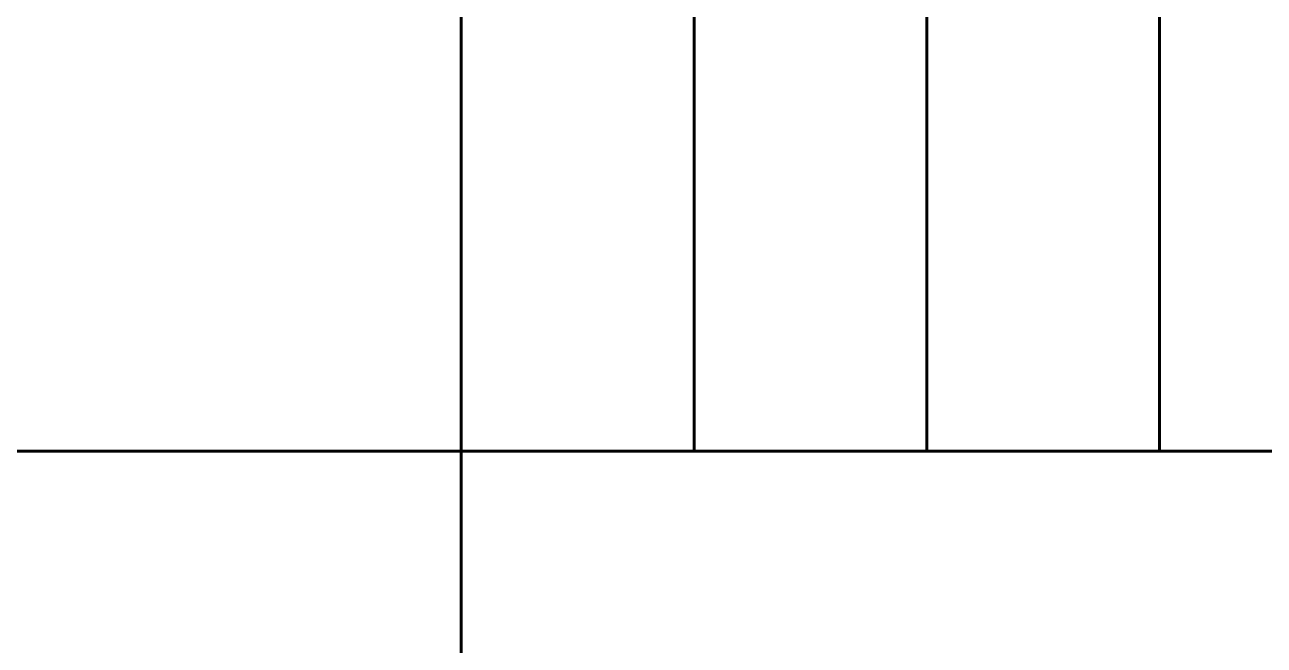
# Model space of a CAD drawing. Extents: x 0 to 297, y 0 to 292.
# Drawn here: x 144.941 to 147.604, y 109.189 to 110.522 of the extents above; entities that cross this region are included whole.
import ezdxf

# ---------------------------------------------------------------- set-up
doc = ezdxf.new("R2010")
doc.units = 0
doc.header["$MEASUREMENT"] = 0
doc.linetypes.add('K5LT_BASIC', pattern=[0])
doc.layers.add('Системный слой', color=7, linetype='Continuous')

# ---------------------------------------------------------------- blocks, each defined once
blk = doc.blocks.new('*U')
at = {"layer": 'Системный слой', "linetype": 'K5LT_BASIC', "lineweight": 60}
for p, q in [((145.8789, 109.606), (145.8789, 113.606)), ((146.3789, 109.606), (146.3789, 113.606)), ((146.3789, 113.606), (146.3789, 109.606)), ((146.8789, 109.606), (146.8789, 113.606)), ((146.8789, 113.606), (146.8789, 109.606)), ((147.3789, 109.606), (147.3789, 113.606)), ((147.3789, 113.606), (147.3789, 109.606)), ((141.8789, 109.606), (145.8789, 109.606)), ((145.8789, 109.606), (145.8789, 109.106)), ((146.3789, 109.606), (145.8789, 109.606)), ((146.8789, 109.606), (146.3789, 109.606)), ((147.3789, 109.606), (146.8789, 109.606)), ((147.8789, 109.606), (147.3789, 109.606))]:
    blk.add_line(p, q, dxfattribs=at)

msp = doc.modelspace()

# ---------------------------------------------------------------- linework, layer by layer
at = {"layer": 'Системный слой', "linetype": 'K5LT_BASIC', "lineweight": 60}
for p, q in [((145.8789, 109.606), (145.8789, 113.6064)), ((146.3789, 109.606), (146.3789, 113.606)), ((146.8789, 109.606), (146.8789, 113.606)), ((147.3789, 109.606), (147.3789, 113.606)), ((146.3789, 109.606), (146.3789, 112.606)), ((146.8789, 109.606), (146.8789, 112.606)), ((147.3789, 109.606), (147.3789, 112.606)), ((145.8789, 109.606), (141.8789, 109.606)), ((148.8789, 109.606), (145.8789, 109.606)), ((145.8789, 109.606), (145.8789, 104.606))]:
    msp.add_line(p, q, dxfattribs=at)

# ---------------------------------------------------------------- block references
at = {"layer": 'Системный слой'}
msp.add_blockref('*U', (0, 0), dxfattribs=at)
msp.add_blockref('*U', (0, 0), dxfattribs=at)
msp.add_blockref('*U', (0, 0), dxfattribs=at)
msp.add_blockref('*U', (0, 0), dxfattribs=at)
msp.add_blockref('*U', (0, 0), dxfattribs=at)
msp.add_blockref('*U', (0, 0), dxfattribs=at)
msp.add_blockref('*U', (0, 0), dxfattribs=at)
msp.add_blockref('*U', (0, 0), dxfattribs=at)
msp.add_blockref('*U', (0, 0), dxfattribs=at)
msp.add_blockref('*U', (0, 0), dxfattribs=at)
msp.add_blockref('*U', (0, 0), dxfattribs=at)
msp.add_blockref('*U', (0, 0), dxfattribs=at)
msp.add_blockref('*U', (0, 0), dxfattribs=at)
msp.add_blockref('*U', (0, 0), dxfattribs=at)
msp.add_blockref('*U', (0, 0), dxfattribs=at)
msp.add_blockref('*U', (0, 0), dxfattribs=at)
msp.add_blockref('*U', (0, 0), dxfattribs=at)
msp.add_blockref('*U', (0, 0), dxfattribs=at)
msp.add_blockref('*U', (0, 0), dxfattribs=at)
msp.add_blockref('*U', (0, 0), dxfattribs=at)
msp.add_blockref('*U', (0, 0), dxfattribs=at)
msp.add_blockref('*U', (0, 0), dxfattribs=at)
msp.add_blockref('*U', (0, 0), dxfattribs=at)
msp.add_blockref('*U', (0, 0), dxfattribs=at)
msp.add_blockref('*U', (0, 0), dxfattribs=at)
msp.add_blockref('*U', (0, 0), dxfattribs=at)
msp.add_blockref('*U', (0, 0), dxfattribs=at)
msp.add_blockref('*U', (0, 0), dxfattribs=at)
msp.add_blockref('*U', (0, 0), dxfattribs=at)
msp.add_blockref('*U', (0, 0), dxfattribs=at)
msp.add_blockref('*U', (0, 0), dxfattribs=at)
msp.add_blockref('*U', (0, 0), dxfattribs=at)
msp.add_blockref('*U', (0, 0), dxfattribs=at)
msp.add_blockref('*U', (0, 0), dxfattribs=at)
msp.add_blockref('*U', (0, 0), dxfattribs=at)
msp.add_blockref('*U', (0, 0), dxfattribs=at)
msp.add_blockref('*U', (0, 0), dxfattribs=at)
msp.add_blockref('*U', (0, 0), dxfattribs=at)
msp.add_blockref('*U', (0, 0), dxfattribs=at)
msp.add_blockref('*U', (0, 0), dxfattribs=at)
msp.add_blockref('*U', (0, 0), dxfattribs=at)
msp.add_blockref('*U', (0, 0), dxfattribs=at)
msp.add_blockref('*U', (0, 0), dxfattribs=at)
msp.add_blockref('*U', (0, 0), dxfattribs=at)
msp.add_blockref('*U', (0, 0), dxfattribs=at)
msp.add_blockref('*U', (0, 0), dxfattribs=at)
msp.add_blockref('*U', (0, 0), dxfattribs=at)
msp.add_blockref('*U', (0, 0), dxfattribs=at)
msp.add_blockref('*U', (0, 0), dxfattribs=at)
msp.add_blockref('*U', (0, 0), dxfattribs=at)
msp.add_blockref('*U', (0, 0), dxfattribs=at)
msp.add_blockref('*U', (0, 0), dxfattribs=at)
msp.add_blockref('*U', (0, 0), dxfattribs=at)
msp.add_blockref('*U', (0, 0), dxfattribs=at)
msp.add_blockref('*U', (0, 0), dxfattribs=at)
msp.add_blockref('*U', (0, 0), dxfattribs=at)
msp.add_blockref('*U', (0, 0), dxfattribs=at)
msp.add_blockref('*U', (0, 0), dxfattribs=at)
msp.add_blockref('*U', (0, 0), dxfattribs=at)
msp.add_blockref('*U', (0, 0), dxfattribs=at)
msp.add_blockref('*U', (0, 0), dxfattribs=at)
msp.add_blockref('*U', (0, 0), dxfattribs=at)
msp.add_blockref('*U', (0, 0), dxfattribs=at)
msp.add_blockref('*U', (0, 0), dxfattribs=at)
msp.add_blockref('*U', (0, 0), dxfattribs=at)
msp.add_blockref('*U', (0, 0), dxfattribs=at)
msp.add_blockref('*U', (0, 0), dxfattribs=at)
msp.add_blockref('*U', (0, 0), dxfattribs=at)
msp.add_blockref('*U', (0, 0), dxfattribs=at)
msp.add_blockref('*U', (0, 0), dxfattribs=at)
msp.add_blockref('*U', (0, 0), dxfattribs=at)
msp.add_blockref('*U', (0, 0), dxfattribs=at)
msp.add_blockref('*U', (0, 0), dxfattribs=at)
msp.add_blockref('*U', (0, 0), dxfattribs=at)
msp.add_blockref('*U', (0, 0), dxfattribs=at)
msp.add_blockref('*U', (0, 0), dxfattribs=at)
msp.add_blockref('*U', (0, 0), dxfattribs=at)
msp.add_blockref('*U', (0, 0), dxfattribs=at)
msp.add_blockref('*U', (0, 0), dxfattribs=at)
msp.add_blockref('*U', (0, 0), dxfattribs=at)
msp.add_blockref('*U', (0, 0), dxfattribs=at)
msp.add_blockref('*U', (0, 0), dxfattribs=at)
msp.add_blockref('*U', (0, 0), dxfattribs=at)
msp.add_blockref('*U', (0, 0), dxfattribs=at)
msp.add_blockref('*U', (0, 0), dxfattribs=at)
msp.add_blockref('*U', (0, 0), dxfattribs=at)
msp.add_blockref('*U', (0, 0), dxfattribs=at)
msp.add_blockref('*U', (0, 0), dxfattribs=at)
msp.add_blockref('*U', (0, 0), dxfattribs=at)
msp.add_blockref('*U', (0, 0), dxfattribs=at)
msp.add_blockref('*U', (0, 0), dxfattribs=at)
msp.add_blockref('*U', (0, 0), dxfattribs=at)
msp.add_blockref('*U', (0, 0), dxfattribs=at)
msp.add_blockref('*U', (0, 0), dxfattribs=at)
msp.add_blockref('*U', (0, 0), dxfattribs=at)
msp.add_blockref('*U', (0, 0), dxfattribs=at)
msp.add_blockref('*U', (0, 0), dxfattribs=at)
msp.add_blockref('*U', (0, 0), dxfattribs=at)
msp.add_blockref('*U', (0, 0), dxfattribs=at)
msp.add_blockref('*U', (0, 0), dxfattribs=at)
msp.add_blockref('*U', (0, 0), dxfattribs=at)
msp.add_blockref('*U', (0, 0), dxfattribs=at)
msp.add_blockref('*U', (0, 0), dxfattribs=at)
msp.add_blockref('*U', (0, 0), dxfattribs=at)
msp.add_blockref('*U', (0, 0), dxfattribs=at)
msp.add_blockref('*U', (0, 0), dxfattribs=at)
msp.add_blockref('*U', (0, 0), dxfattribs=at)
msp.add_blockref('*U', (0, 0), dxfattribs=at)
msp.add_blockref('*U', (0, 0), dxfattribs=at)
msp.add_blockref('*U', (0, 0), dxfattribs=at)
msp.add_blockref('*U', (0, 0), dxfattribs=at)
msp.add_blockref('*U', (0, 0), dxfattribs=at)
msp.add_blockref('*U', (0, 0), dxfattribs=at)
msp.add_blockref('*U', (0, 0), dxfattribs=at)
msp.add_blockref('*U', (0, 0), dxfattribs=at)
msp.add_blockref('*U', (0, 0), dxfattribs=at)
msp.add_blockref('*U', (0, 0), dxfattribs=at)
msp.add_blockref('*U', (0, 0), dxfattribs=at)
msp.add_blockref('*U', (0, 0), dxfattribs=at)
msp.add_blockref('*U', (0, 0), dxfattribs=at)
msp.add_blockref('*U', (0, 0), dxfattribs=at)
msp.add_blockref('*U', (0, 0), dxfattribs=at)
msp.add_blockref('*U', (0, 0), dxfattribs=at)
msp.add_blockref('*U', (0, 0), dxfattribs=at)
msp.add_blockref('*U', (0, 0), dxfattribs=at)
msp.add_blockref('*U', (0, 0), dxfattribs=at)
msp.add_blockref('*U', (0, 0), dxfattribs=at)
msp.add_blockref('*U', (0, 0), dxfattribs=at)
msp.add_blockref('*U', (0, 0), dxfattribs=at)
msp.add_blockref('*U', (0, 0), dxfattribs=at)
msp.add_blockref('*U', (0, 0), dxfattribs=at)
msp.add_blockref('*U', (0, 0), dxfattribs=at)
msp.add_blockref('*U', (0, 0), dxfattribs=at)
msp.add_blockref('*U', (0, 0), dxfattribs=at)
msp.add_blockref('*U', (0, 0), dxfattribs=at)
msp.add_blockref('*U', (0, 0), dxfattribs=at)
msp.add_blockref('*U', (0, 0), dxfattribs=at)
msp.add_blockref('*U', (0, 0), dxfattribs=at)
msp.add_blockref('*U', (0, 0), dxfattribs=at)
msp.add_blockref('*U', (0, 0), dxfattribs=at)
msp.add_blockref('*U', (0, 0), dxfattribs=at)
msp.add_blockref('*U', (0, 0), dxfattribs=at)
msp.add_blockref('*U', (0, 0), dxfattribs=at)
msp.add_blockref('*U', (0, 0), dxfattribs=at)
msp.add_blockref('*U', (0, 0), dxfattribs=at)
msp.add_blockref('*U', (0, 0), dxfattribs=at)
msp.add_blockref('*U', (0, 0), dxfattribs=at)
msp.add_blockref('*U', (0, 0), dxfattribs=at)
msp.add_blockref('*U', (0, 0), dxfattribs=at)
msp.add_blockref('*U', (0, 0), dxfattribs=at)
msp.add_blockref('*U', (0, 0), dxfattribs=at)
msp.add_blockref('*U', (0, 0), dxfattribs=at)
msp.add_blockref('*U', (0, 0), dxfattribs=at)
msp.add_blockref('*U', (0, 0), dxfattribs=at)
msp.add_blockref('*U', (0, 0), dxfattribs=at)
msp.add_blockref('*U', (0, 0), dxfattribs=at)
msp.add_blockref('*U', (0, 0), dxfattribs=at)
msp.add_blockref('*U', (0, 0), dxfattribs=at)
msp.add_blockref('*U', (0, 0), dxfattribs=at)
msp.add_blockref('*U', (0, 0), dxfattribs=at)
msp.add_blockref('*U', (0, 0), dxfattribs=at)
msp.add_blockref('*U', (0, 0), dxfattribs=at)
msp.add_blockref('*U', (0, 0), dxfattribs=at)
msp.add_blockref('*U', (0, 0), dxfattribs=at)
msp.add_blockref('*U', (0, 0), dxfattribs=at)
msp.add_blockref('*U', (0, 0), dxfattribs=at)
msp.add_blockref('*U', (0, 0), dxfattribs=at)
msp.add_blockref('*U', (0, 0), dxfattribs=at)
msp.add_blockref('*U', (0, 0), dxfattribs=at)
msp.add_blockref('*U', (0, 0), dxfattribs=at)
msp.add_blockref('*U', (0, 0), dxfattribs=at)
msp.add_blockref('*U', (0, 0), dxfattribs=at)
msp.add_blockref('*U', (0, 0), dxfattribs=at)
msp.add_blockref('*U', (0, 0), dxfattribs=at)
msp.add_blockref('*U', (0, 0), dxfattribs=at)
msp.add_blockref('*U', (0, 0), dxfattribs=at)
msp.add_blockref('*U', (0, 0), dxfattribs=at)
msp.add_blockref('*U', (0, 0), dxfattribs=at)
msp.add_blockref('*U', (0, 0), dxfattribs=at)
msp.add_blockref('*U', (0, 0), dxfattribs=at)
msp.add_blockref('*U', (0, 0), dxfattribs=at)
msp.add_blockref('*U', (0, 0), dxfattribs=at)
msp.add_blockref('*U', (0, 0), dxfattribs=at)
msp.add_blockref('*U', (0, 0), dxfattribs=at)
msp.add_blockref('*U', (0, 0), dxfattribs=at)
msp.add_blockref('*U', (0, 0), dxfattribs=at)
msp.add_blockref('*U', (0, 0), dxfattribs=at)
msp.add_blockref('*U', (0, 0), dxfattribs=at)
msp.add_blockref('*U', (0, 0), dxfattribs=at)
msp.add_blockref('*U', (0, 0), dxfattribs=at)
msp.add_blockref('*U', (0, 0), dxfattribs=at)
msp.add_blockref('*U', (0, 0), dxfattribs=at)
msp.add_blockref('*U', (0, 0), dxfattribs=at)
msp.add_blockref('*U', (0, 0), dxfattribs=at)
msp.add_blockref('*U', (0, 0), dxfattribs=at)
msp.add_blockref('*U', (0, 0), dxfattribs=at)
msp.add_blockref('*U', (0, 0), dxfattribs=at)
msp.add_blockref('*U', (0, 0), dxfattribs=at)
msp.add_blockref('*U', (0, 0), dxfattribs=at)
msp.add_blockref('*U', (0, 0), dxfattribs=at)
msp.add_blockref('*U', (0, 0), dxfattribs=at)
msp.add_blockref('*U', (0, 0), dxfattribs=at)
msp.add_blockref('*U', (0, 0), dxfattribs=at)
msp.add_blockref('*U', (0, 0), dxfattribs=at)
msp.add_blockref('*U', (0, 0), dxfattribs=at)
msp.add_blockref('*U', (0, 0), dxfattribs=at)
msp.add_blockref('*U', (0, 0), dxfattribs=at)
msp.add_blockref('*U', (0, 0), dxfattribs=at)
msp.add_blockref('*U', (0, 0), dxfattribs=at)
msp.add_blockref('*U', (0, 0), dxfattribs=at)
msp.add_blockref('*U', (0, 0), dxfattribs=at)
msp.add_blockref('*U', (0, 0), dxfattribs=at)
msp.add_blockref('*U', (0, 0), dxfattribs=at)
msp.add_blockref('*U', (0, 0), dxfattribs=at)
msp.add_blockref('*U', (0, 0), dxfattribs=at)
msp.add_blockref('*U', (0, 0), dxfattribs=at)
msp.add_blockref('*U', (0, 0), dxfattribs=at)
msp.add_blockref('*U', (0, 0), dxfattribs=at)
msp.add_blockref('*U', (0, 0), dxfattribs=at)
msp.add_blockref('*U', (0, 0), dxfattribs=at)
msp.add_blockref('*U', (0, 0), dxfattribs=at)
msp.add_blockref('*U', (0, 0), dxfattribs=at)
msp.add_blockref('*U', (0, 0), dxfattribs=at)
msp.add_blockref('*U', (0, 0), dxfattribs=at)
msp.add_blockref('*U', (0, 0), dxfattribs=at)
msp.add_blockref('*U', (0, 0), dxfattribs=at)
msp.add_blockref('*U', (0, 0), dxfattribs=at)
msp.add_blockref('*U', (0, 0), dxfattribs=at)
msp.add_blockref('*U', (0, 0), dxfattribs=at)
msp.add_blockref('*U', (0, 0), dxfattribs=at)
msp.add_blockref('*U', (0, 0), dxfattribs=at)
msp.add_blockref('*U', (0, 0), dxfattribs=at)
msp.add_blockref('*U', (0, 0), dxfattribs=at)
msp.add_blockref('*U', (0, 0), dxfattribs=at)
msp.add_blockref('*U', (0, 0), dxfattribs=at)
msp.add_blockref('*U', (0, 0), dxfattribs=at)
msp.add_blockref('*U', (0, 0), dxfattribs=at)
msp.add_blockref('*U', (0, 0), dxfattribs=at)
msp.add_blockref('*U', (0, 0), dxfattribs=at)
msp.add_blockref('*U', (0, 0), dxfattribs=at)
msp.add_blockref('*U', (0, 0), dxfattribs=at)
msp.add_blockref('*U', (0, 0), dxfattribs=at)
msp.add_blockref('*U', (0, 0), dxfattribs=at)
msp.add_blockref('*U', (0, 0), dxfattribs=at)
msp.add_blockref('*U', (0, 0), dxfattribs=at)
msp.add_blockref('*U', (0, 0), dxfattribs=at)
msp.add_blockref('*U', (0, 0), dxfattribs=at)
msp.add_blockref('*U', (0, 0), dxfattribs=at)
msp.add_blockref('*U', (0, 0), dxfattribs=at)
msp.add_blockref('*U', (0, 0), dxfattribs=at)
msp.add_blockref('*U', (0, 0), dxfattribs=at)
msp.add_blockref('*U', (0, 0), dxfattribs=at)
msp.add_blockref('*U', (0, 0), dxfattribs=at)
msp.add_blockref('*U', (0, 0), dxfattribs=at)
msp.add_blockref('*U', (0, 0), dxfattribs=at)
msp.add_blockref('*U', (0, 0), dxfattribs=at)
msp.add_blockref('*U', (0, 0), dxfattribs=at)
msp.add_blockref('*U', (0, 0), dxfattribs=at)
msp.add_blockref('*U', (0, 0), dxfattribs=at)
msp.add_blockref('*U', (0, 0), dxfattribs=at)
msp.add_blockref('*U', (0, 0), dxfattribs=at)
msp.add_blockref('*U', (0, 0), dxfattribs=at)
msp.add_blockref('*U', (0, 0), dxfattribs=at)
msp.add_blockref('*U', (0, 0), dxfattribs=at)
msp.add_blockref('*U', (0, 0), dxfattribs=at)
msp.add_blockref('*U', (0, 0), dxfattribs=at)
msp.add_blockref('*U', (0, 0), dxfattribs=at)
msp.add_blockref('*U', (0, 0), dxfattribs=at)
msp.add_blockref('*U', (0, 0), dxfattribs=at)
msp.add_blockref('*U', (0, 0), dxfattribs=at)
msp.add_blockref('*U', (0, 0), dxfattribs=at)
msp.add_blockref('*U', (0, 0), dxfattribs=at)
msp.add_blockref('*U', (0, 0), dxfattribs=at)
msp.add_blockref('*U', (0, 0), dxfattribs=at)
msp.add_blockref('*U', (0, 0), dxfattribs=at)
msp.add_blockref('*U', (0, 0), dxfattribs=at)
msp.add_blockref('*U', (0, 0), dxfattribs=at)
msp.add_blockref('*U', (0, 0), dxfattribs=at)
msp.add_blockref('*U', (0, 0), dxfattribs=at)
msp.add_blockref('*U', (0, 0), dxfattribs=at)
msp.add_blockref('*U', (0, 0), dxfattribs=at)
msp.add_blockref('*U', (0, 0), dxfattribs=at)
msp.add_blockref('*U', (0, 0), dxfattribs=at)
msp.add_blockref('*U', (0, 0), dxfattribs=at)
msp.add_blockref('*U', (0, 0), dxfattribs=at)
msp.add_blockref('*U', (0, 0), dxfattribs=at)
msp.add_blockref('*U', (0, 0), dxfattribs=at)
msp.add_blockref('*U', (0, 0), dxfattribs=at)
msp.add_blockref('*U', (0, 0), dxfattribs=at)
msp.add_blockref('*U', (0, 0), dxfattribs=at)
msp.add_blockref('*U', (0, 0), dxfattribs=at)
msp.add_blockref('*U', (0, 0), dxfattribs=at)
msp.add_blockref('*U', (0, 0), dxfattribs=at)
msp.add_blockref('*U', (0, 0), dxfattribs=at)
msp.add_blockref('*U', (0, 0), dxfattribs=at)
msp.add_blockref('*U', (0, 0), dxfattribs=at)
msp.add_blockref('*U', (0, 0), dxfattribs=at)
msp.add_blockref('*U', (0, 0), dxfattribs=at)
msp.add_blockref('*U', (0, 0), dxfattribs=at)
msp.add_blockref('*U', (0, 0), dxfattribs=at)
msp.add_blockref('*U', (0, 0), dxfattribs=at)
msp.add_blockref('*U', (0, 0), dxfattribs=at)
msp.add_blockref('*U', (0, 0), dxfattribs=at)
msp.add_blockref('*U', (0, 0), dxfattribs=at)
msp.add_blockref('*U', (0, 0), dxfattribs=at)

doc.saveas('drawing.dxf')
